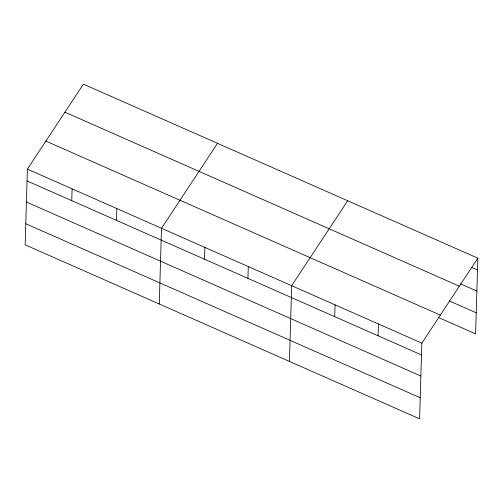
<?xml version="1.0" encoding="UTF-8"?>
<svg xmlns="http://www.w3.org/2000/svg" width="503" height="503" viewBox="0 0 503 503"><rect width="100%" height="100%" fill="white"/><g stroke="black" fill="none" stroke-linecap="round" stroke-linejoin="round"><path stroke-width="0.75" d="M27.395 169.121L25.15 244.829L419.596 418.836L421.847 343.134L477.85 258.171L83.404 84.164L27.395 169.121L421.847 343.134M71.753 200.653L72.099 188.845M116.457 220.377L116.803 208.563M159.262 303.988L161.507 228.287L217.516 143.324M204.551 259.234L204.897 247.426M247.935 278.379L248.287 266.571M289.432 361.412L291.677 285.71L347.68 200.747M334.715 316.657L335.067 304.849M378.105 335.803L378.457 323.995M477.85 258.171L475.605 333.879L438.616 317.563M471.808 267.47L477.498 269.979M460.515 283.849L476.875 291.067M64.918 112.2L459.371 286.207M449.198 300.869L476.228 312.791M45.88 141.085L440.326 315.098M27.049 180.929L421.495 354.942M26.42 202.017L420.873 376.03M25.779 223.741L420.225 397.754"/></g></svg>
